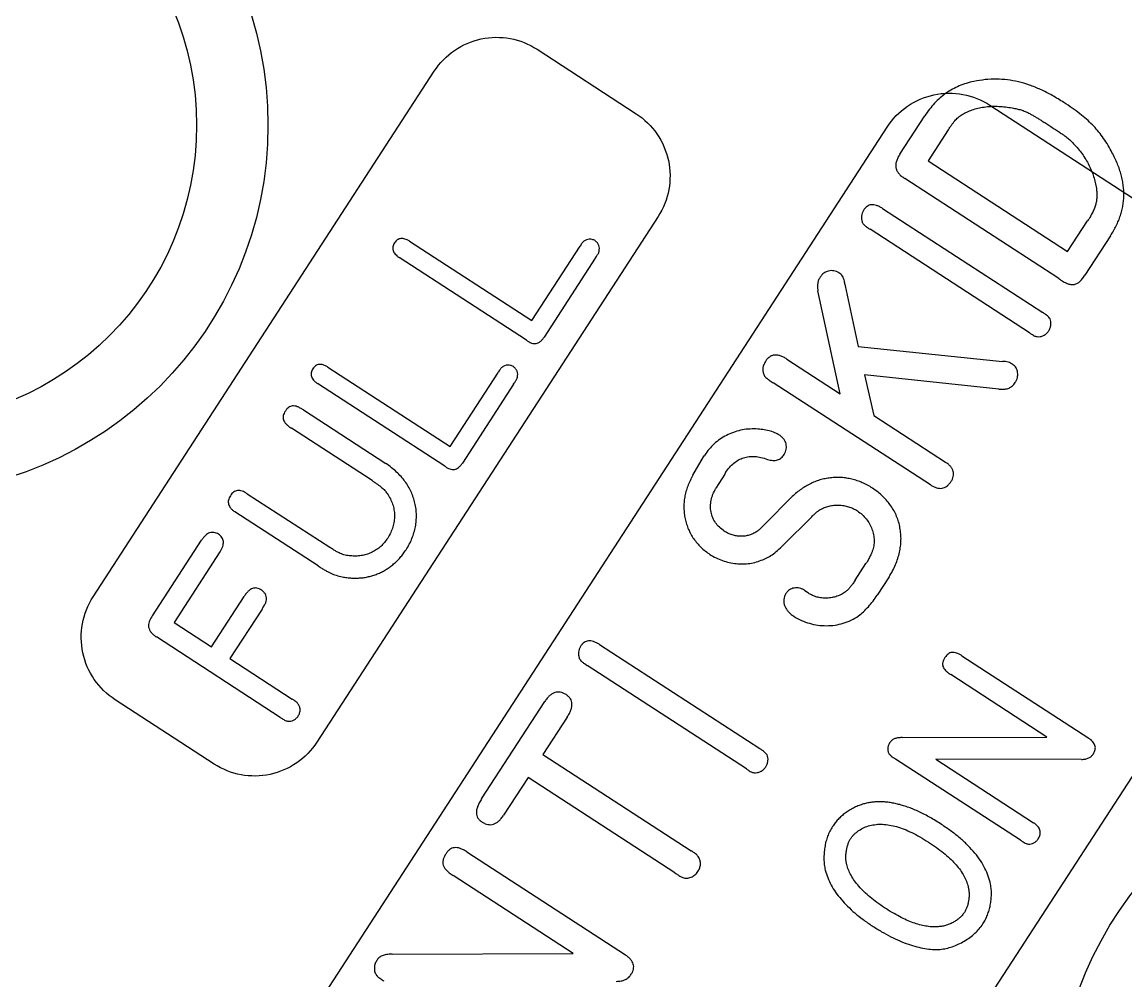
# Model space of a CAD drawing. Header units: millimetres. Extents: x -219 to 14, y 168 to 388.
# Drawn here: x -105.52 to -81.94, y 279.26 to 299.73 of the extents above; entities that cross this region are included whole.
import ezdxf

# ---------------------------------------------------------------- set-up
doc = ezdxf.new("R2010")
doc.units = ezdxf.units.MM
doc.layers.get('0').update_dxf_attribs({"linetype": 'CONTINUOUS'})

msp = doc.modelspace()

# ---------------------------------------------------------------- linework, layer by layer
for p, q in [((-86.771, 296.915), (-86.241, 297.73)), ((-85.741, 297.431), (-86.171, 296.768)), ((-86.171, 296.768), (-83.19, 294.832)), ((-83.378, 294.259), (-86.669, 296.395)), ((-87.146, 295.756), (-83.723, 293.534)), ((-83.19, 294.832), (-82.763, 295.489)), ((-84.005, 293.1), (-87.41, 295.309)), ((-97.245, 295.054), (-94.637, 293.361)), ((-82.274, 295.172), (-82.82, 294.331)), ((-94.637, 293.361), (-93.605, 294.95)), ((-94.749, 292.941), (-97.47, 294.706)), ((-93.279, 294.692), (-94.374, 293.006)), ((-87.95, 294.138), (-87.942, 294.099)), ((-87.942, 294.099), (-87.662, 292.809)), ((-88.046, 291.798), (-88.526, 293.995)), ((-87.662, 292.809), (-84.579, 292.49)), ((-89.185, 292.538), (-88.046, 291.798)), ((-98.99, 292.366), (-96.382, 290.672)), ((-96.382, 290.672), (-95.35, 292.262)), ((-84.657, 291.898), (-87.526, 292.205)), ((-87.526, 292.205), (-87.333, 291.335)), ((-96.495, 290.252), (-99.216, 292.018)), ((-95.025, 292.003), (-96.119, 290.318)), ((-86.121, 289.853), (-89.479, 292.032)), ((-99.515, 291.454), (-97.751, 290.307)), ((-87.333, 291.335), (-85.798, 290.338)), ((-98.049, 289.945), (-99.77, 291.062)), ((-91.196, 290.059), (-90.966, 290.454)), ((-90.966, 290.454), (-90.943, 290.489)), ((-90.515, 290.085), (-90.702, 289.783)), ((-90.495, 290.115), (-90.515, 290.085)), ((-100.713, 289.662), (-98.953, 288.52)), ((-89.645, 289.026), (-89.095, 289.583)), ((-99.198, 288.122), (-100.977, 289.276)), ((-88.686, 289.144), (-89.238, 288.592)), ((-102.738, 287.059), (-101.689, 288.675)), ((-101.298, 288.421), (-102.275, 286.917)), ((-87.73, 287.816), (-87.499, 288.171)), ((-87.004, 287.887), (-87.255, 287.5)), ((-101.476, 286.398), (-100.78, 287.469)), ((-88.808, 287.602), (-88.76, 287.57)), ((-100.398, 287.201), (-101.085, 286.144)), ((-102.275, 286.917), (-101.476, 286.398)), ((-100.009, 284.89), (-102.654, 286.607)), ((-93.191, 286.446), (-89.768, 284.223)), ((-101.085, 286.144), (-99.754, 285.28)), ((-85.449, 286.205), (-82.739, 284.444)), ((-90.05, 283.789), (-93.455, 285.999)), ((-83.631, 284.468), (-85.685, 285.801)), ((-95.708, 283.152), (-94.358, 285.228)), ((-93.881, 284.894), (-94.399, 284.097)), ((-86.726, 284.458), (-83.631, 284.468)), ((-94.399, 284.097), (-91.229, 282.039)), ((-84.2, 282.269), (-86.867, 283.999)), ((-82.897, 283.992), (-86.003, 283.996)), ((-86.003, 283.996), (-83.916, 282.641)), ((-94.716, 283.608), (-95.238, 282.803)), ((-91.577, 281.57), (-94.716, 283.608)), ((-88.215, 282.557), (-88.215, 282.557)), ((-87.824, 282.303), (-87.824, 282.303)), ((-96.023, 282.019), (-92.636, 279.818)), ((-93.751, 279.848), (-96.319, 281.515)), ((-97.62, 279.836), (-93.751, 279.848))]:
    msp.add_line(p, q)
for points in [[(-94.522, 299.152), (-92.406, 297.778, -0.414214), (-91.939, 295.582), (-99.226, 284.36, -0.414214), (-101.422, 283.893), (-103.537, 285.267, -0.414214), (-104.004, 287.463), (-96.718, 298.685, -0.414214)], [(-80.085, 293.941), (-80.384, 286.238, -0.135064), (-80.639, 285.435), (-85.297, 278.263, -0.177972), (-86.173, 277.606), (-94.602, 275.087, -0.220022), (-95.921, 275.277), (-98.493, 276.947, -0.414214), (-98.96, 279.143), (-87.046, 297.492, -0.414214), (-84.85, 297.959), (-80.807, 295.334, -0.26436)]]:
    msp.add_lwpolyline(points, format="xyb", close=True)
for centre, radius in [((-108.145, 297.531), 7.874), ((-108.145, 297.531), 6.35), ((-75.551, 276.367), 7.874)]:
    msp.add_circle(centre, radius)
for points, knots in [([(-83.271, 298.016), (-83.354, 298.068), (-83.514, 298.169), (-83.761, 298.293), (-84.001, 298.392), (-84.239, 298.461), (-84.475, 298.504), (-84.713, 298.518), (-84.953, 298.51), (-85.112, 298.481), (-85.192, 298.467)], [0, 0, 0, 0, 0.144254, 0.280125, 0.407421, 0.528418, 0.6454, 0.762054, 0.879969, 1, 1, 1, 1]), ([(-85.192, 298.467), (-85.247, 298.454), (-85.354, 298.43), (-85.508, 298.372), (-85.653, 298.302), (-85.79, 298.217), (-85.916, 298.116), (-86.035, 298.002), (-86.145, 297.873), (-86.208, 297.778), (-86.241, 297.73)], [0, 0, 0, 0, 0.127204, 0.250621, 0.372465, 0.493612, 0.615913, 0.73974, 0.867629, 1, 1, 1, 1]), ([(-85.417, 297.772), (-85.383, 297.791), (-85.313, 297.83), (-85.197, 297.871), (-85.072, 297.904), (-84.939, 297.926), (-84.8, 297.937), (-84.659, 297.936), (-84.516, 297.925), (-84.421, 297.909), (-84.373, 297.901)], [0, 0, 0, 0, 0.108815, 0.223046, 0.34223, 0.469524, 0.599834, 0.731986, 0.864687, 1, 1, 1, 1]), ([(-84.373, 297.901), (-84.341, 297.895), (-84.277, 297.883), (-84.184, 297.859), (-84.1, 297.828), (-84.032, 297.799), (-83.977, 297.769), (-83.929, 297.741), (-83.872, 297.708), (-83.808, 297.669), (-83.736, 297.623), (-83.656, 297.572), (-83.568, 297.515), (-83.507, 297.475), (-83.475, 297.453)], [0, 0, 0, 0, 0.099127, 0.19298, 0.281431, 0.365528, 0.411289, 0.466072, 0.530971, 0.604942, 0.689021, 0.783229, 0.886548, 1, 1, 1, 1]), ([(-82.259, 296.983), (-82.288, 297.036), (-82.345, 297.14), (-82.444, 297.283), (-82.548, 297.418), (-82.662, 297.543), (-82.789, 297.662), (-82.933, 297.781), (-83.094, 297.9), (-83.21, 297.977), (-83.271, 298.016)], [0, 0, 0, 0, 0.122914, 0.242317, 0.358055, 0.47114, 0.588028, 0.715081, 0.852054, 1, 1, 1, 1]), ([(-85.741, 297.431), (-85.726, 297.453), (-85.699, 297.494), (-85.658, 297.552), (-85.62, 297.601), (-85.573, 297.658), (-85.508, 297.718), (-85.448, 297.754), (-85.417, 297.772)], [0, 0, 0, 0, 0.165199, 0.311957, 0.443921, 0.559187, 0.775164, 1, 1, 1, 1]), ([(-83.475, 297.453), (-83.444, 297.434), (-83.389, 297.397), (-83.313, 297.349), (-83.253, 297.308), (-83.194, 297.265), (-83.13, 297.21), (-83.085, 297.161), (-83.061, 297.135)], [0, 0, 0, 0, 0.207549, 0.379853, 0.516969, 0.618955, 0.796735, 1, 1, 1, 1]), ([(-83.061, 297.135), (-83.029, 297.1), (-82.965, 297.031), (-82.879, 296.919), (-82.802, 296.803), (-82.735, 296.683), (-82.677, 296.56), (-82.633, 296.435), (-82.597, 296.31), (-82.583, 296.224), (-82.576, 296.182)], [0, 0, 0, 0, 0.131075, 0.26014, 0.387905, 0.515103, 0.639871, 0.761925, 0.881719, 1, 1, 1, 1]), ([(-86.771, 296.915), (-86.787, 296.888), (-86.818, 296.839), (-86.849, 296.763), (-86.864, 296.69), (-86.86, 296.621), (-86.838, 296.556), (-86.797, 296.496), (-86.741, 296.441), (-86.694, 296.411), (-86.669, 296.395)], [0, 0, 0, 0, 0.151334, 0.282226, 0.399665, 0.509459, 0.617605, 0.730437, 0.856419, 1, 1, 1, 1]), ([(-82.274, 295.172), (-82.252, 295.207), (-82.208, 295.276), (-82.15, 295.384), (-82.102, 295.492), (-82.062, 295.601), (-82.03, 295.71), (-82.007, 295.82), (-81.994, 295.931), (-81.987, 296.042), (-81.991, 296.155), (-82.003, 296.269), (-82.024, 296.384), (-82.054, 296.501), (-82.091, 296.62), (-82.139, 296.74), (-82.194, 296.862), (-82.237, 296.942), (-82.259, 296.983)], [0, 0, 0, 0, 0.0650469, 0.1283996, 0.1901417, 0.2504891, 0.3097236, 0.3683364, 0.4259991, 0.4839934, 0.5424595, 0.6017809, 0.6627135, 0.7255491, 0.790554, 0.857656, 0.9274075, 1, 1, 1, 1]), ([(-82.576, 296.182), (-82.572, 296.153), (-82.564, 296.095), (-82.564, 296.009), (-82.571, 295.926), (-82.588, 295.843), (-82.617, 295.76), (-82.655, 295.673), (-82.704, 295.581), (-82.743, 295.52), (-82.763, 295.489)], [0, 0, 0, 0, 0.1206013, 0.2359775, 0.3492456, 0.461121, 0.577541, 0.7058565, 0.8469332, 1, 1, 1, 1]), ([(-87.55, 295.714), (-87.561, 295.694), (-87.582, 295.655), (-87.596, 295.59), (-87.595, 295.524), (-87.583, 295.48), (-87.576, 295.458)], [0, 0, 0, 0, 0.252822, 0.495908, 0.737887, 1, 1, 1, 1]), ([(-87.146, 295.756), (-87.167, 295.769), (-87.208, 295.794), (-87.27, 295.82), (-87.328, 295.833), (-87.382, 295.834), (-87.432, 295.824), (-87.477, 295.798), (-87.518, 295.762), (-87.539, 295.73), (-87.55, 295.714)], [0, 0, 0, 0, 0.162439, 0.303775, 0.43068, 0.542576, 0.650112, 0.75758, 0.872008, 1, 1, 1, 1]), ([(-87.576, 295.458), (-87.57, 295.447), (-87.557, 295.424), (-87.525, 295.39), (-87.475, 295.353), (-87.434, 295.326), (-87.41, 295.309)], [0, 0, 0, 0, 0.1707373, 0.3536747, 0.6091349, 1, 1, 1, 1]), ([(-97.569, 295.018), (-97.577, 295.005), (-97.593, 294.979), (-97.605, 294.937), (-97.606, 294.896), (-97.6, 294.855), (-97.581, 294.815), (-97.553, 294.778), (-97.517, 294.74), (-97.486, 294.718), (-97.47, 294.706)], [0, 0, 0, 0, 0.126924, 0.2427185, 0.3511393, 0.4594693, 0.5751575, 0.6987424, 0.8397346, 1, 1, 1, 1]), ([(-97.245, 295.054), (-97.262, 295.064), (-97.294, 295.083), (-97.343, 295.103), (-97.39, 295.113), (-97.433, 295.115), (-97.473, 295.104), (-97.51, 295.085), (-97.542, 295.056), (-97.56, 295.031), (-97.569, 295.018)], [0, 0, 0, 0, 0.159106, 0.301148, 0.426235, 0.540226, 0.648063, 0.756801, 0.871454, 1, 1, 1, 1]), ([(-93.524, 295.053), (-93.53, 295.048), (-93.543, 295.038), (-93.561, 295.016), (-93.581, 294.987), (-93.596, 294.964), (-93.605, 294.95)], [0, 0, 0, 0, 0.187553, 0.376242, 0.625932, 1, 1, 1, 1]), ([(-93.285, 295.067), (-93.304, 295.077), (-93.343, 295.097), (-93.408, 295.101), (-93.472, 295.09), (-93.507, 295.065), (-93.524, 295.053)], [0, 0, 0, 0, 0.251389, 0.506278, 0.756676, 1, 1, 1, 1]), ([(-93.199, 294.835), (-93.195, 294.858), (-93.188, 294.902), (-93.201, 294.966), (-93.233, 295.024), (-93.267, 295.052), (-93.285, 295.067)], [0, 0, 0, 0, 0.259647, 0.500227, 0.736166, 1, 1, 1, 1]), ([(-93.279, 294.692), (-93.271, 294.704), (-93.257, 294.726), (-93.238, 294.756), (-93.223, 294.777), (-93.212, 294.797), (-93.202, 294.815), (-93.2, 294.829), (-93.199, 294.835)], [0, 0, 0, 0, 0.26677, 0.47526, 0.63411, 0.738474, 0.883794, 1, 1, 1, 1]), ([(-88.474, 294.291), (-88.487, 294.269), (-88.512, 294.23), (-88.532, 294.16), (-88.535, 294.082), (-88.529, 294.027), (-88.526, 293.995)], [0, 0, 0, 0, 0.243925, 0.455944, 0.693288, 1, 1, 1, 1]), ([(-88.074, 294.379), (-88.092, 294.389), (-88.127, 294.408), (-88.184, 294.424), (-88.241, 294.429), (-88.297, 294.421), (-88.349, 294.402), (-88.397, 294.375), (-88.44, 294.338), (-88.462, 294.307), (-88.474, 294.291)], [0, 0, 0, 0, 0.135992, 0.262785, 0.38568, 0.508513, 0.63054, 0.749346, 0.871185, 1, 1, 1, 1]), ([(-87.959, 294.202), (-87.964, 294.222), (-87.974, 294.259), (-87.999, 294.309), (-88.032, 294.351), (-88.06, 294.369), (-88.074, 294.379)], [0, 0, 0, 0, 0.2784406, 0.534686, 0.7679194, 1, 1, 1, 1]), ([(-83.378, 294.259), (-83.347, 294.237), (-83.291, 294.196), (-83.205, 294.154), (-83.129, 294.13), (-83.058, 294.126), (-82.993, 294.147), (-82.932, 294.189), (-82.872, 294.251), (-82.838, 294.303), (-82.82, 294.331)], [0, 0, 0, 0, 0.167025, 0.308373, 0.424684, 0.522532, 0.61785, 0.724419, 0.850374, 1, 1, 1, 1]), ([(-87.95, 294.138), (-87.951, 294.152), (-87.953, 294.174), (-87.957, 294.195), (-87.959, 294.202)], [0, 0, 0, 0, 0.652744, 1, 1, 1, 1]), ([(-83.565, 293.398), (-83.573, 293.409), (-83.589, 293.431), (-83.621, 293.462), (-83.666, 293.497), (-83.702, 293.52), (-83.723, 293.534)], [0, 0, 0, 0, 0.196636, 0.386764, 0.637659, 1, 1, 1, 1]), ([(-83.591, 293.143), (-83.58, 293.163), (-83.558, 293.203), (-83.546, 293.27), (-83.543, 293.338), (-83.558, 293.378), (-83.565, 293.398)], [0, 0, 0, 0, 0.252909, 0.513256, 0.767106, 1, 1, 1, 1]), ([(-84.005, 293.1), (-83.985, 293.087), (-83.951, 293.065), (-83.909, 293.038), (-83.875, 293.024), (-83.854, 293.02), (-83.843, 293.018)], [0, 0, 0, 0, 0.400719, 0.653819, 0.825724, 1, 1, 1, 1]), ([(-83.843, 293.018), (-83.821, 293.017), (-83.773, 293.015), (-83.703, 293.04), (-83.639, 293.083), (-83.607, 293.123), (-83.591, 293.143)], [0, 0, 0, 0, 0.230334, 0.479964, 0.74004, 1, 1, 1, 1]), ([(-94.749, 292.941), (-94.732, 292.928), (-94.698, 292.903), (-94.644, 292.88), (-94.592, 292.869), (-94.542, 292.871), (-94.495, 292.886), (-94.451, 292.914), (-94.409, 292.954), (-94.386, 292.988), (-94.374, 293.006)], [0, 0, 0, 0, 0.148439, 0.277754, 0.394678, 0.503287, 0.610856, 0.724856, 0.853841, 1, 1, 1, 1]), ([(-89.185, 292.538), (-89.209, 292.553), (-89.255, 292.581), (-89.325, 292.609), (-89.391, 292.626), (-89.452, 292.626), (-89.51, 292.613), (-89.562, 292.584), (-89.609, 292.541), (-89.633, 292.504), (-89.646, 292.485)], [0, 0, 0, 0, 0.159605, 0.300745, 0.425525, 0.538138, 0.644303, 0.753647, 0.868925, 1, 1, 1, 1]), ([(-98.99, 292.366), (-99.007, 292.376), (-99.04, 292.395), (-99.089, 292.414), (-99.135, 292.425), (-99.179, 292.427), (-99.219, 292.416), (-99.255, 292.397), (-99.288, 292.367), (-99.306, 292.343), (-99.315, 292.33)], [0, 0, 0, 0, 0.159106, 0.301148, 0.426235, 0.540226, 0.648063, 0.756801, 0.871454, 1, 1, 1, 1]), ([(-95.03, 292.379), (-95.05, 292.389), (-95.088, 292.409), (-95.154, 292.413), (-95.218, 292.401), (-95.253, 292.377), (-95.27, 292.365)], [0, 0, 0, 0, 0.251389, 0.506278, 0.756676, 1, 1, 1, 1]), ([(-89.646, 292.485), (-89.66, 292.46), (-89.686, 292.414), (-89.705, 292.338), (-89.7, 292.262), (-89.682, 292.216), (-89.673, 292.193)], [0, 0, 0, 0, 0.272628, 0.518129, 0.754978, 1, 1, 1, 1]), ([(-84.365, 292.427), (-84.379, 292.436), (-84.407, 292.454), (-84.459, 292.472), (-84.516, 292.486), (-84.558, 292.489), (-84.579, 292.49)], [0, 0, 0, 0, 0.217518, 0.453741, 0.714467, 1, 1, 1, 1]), ([(-84.31, 292.036), (-84.3, 292.054), (-84.28, 292.087), (-84.262, 292.143), (-84.253, 292.198), (-84.256, 292.252), (-84.267, 292.305), (-84.29, 292.352), (-84.321, 292.395), (-84.35, 292.416), (-84.365, 292.427)], [0, 0, 0, 0, 0.138748, 0.2672, 0.393061, 0.519184, 0.640151, 0.757898, 0.875014, 1, 1, 1, 1]), ([(-99.315, 292.33), (-99.323, 292.316), (-99.338, 292.29), (-99.351, 292.248), (-99.352, 292.207), (-99.346, 292.166), (-99.327, 292.127), (-99.299, 292.089), (-99.262, 292.051), (-99.232, 292.03), (-99.216, 292.018)], [0, 0, 0, 0, 0.126924, 0.2427185, 0.3511393, 0.4594693, 0.5751575, 0.6987424, 0.8397346, 1, 1, 1, 1]), ([(-95.27, 292.365), (-95.276, 292.36), (-95.289, 292.349), (-95.306, 292.328), (-95.327, 292.299), (-95.342, 292.276), (-95.35, 292.262)], [0, 0, 0, 0, 0.187553, 0.376242, 0.625932, 1, 1, 1, 1]), ([(-94.944, 292.147), (-94.941, 292.169), (-94.933, 292.213), (-94.947, 292.278), (-94.979, 292.335), (-95.013, 292.364), (-95.03, 292.379)], [0, 0, 0, 0, 0.259647, 0.500227, 0.736166, 1, 1, 1, 1]), ([(-89.673, 292.193), (-89.666, 292.182), (-89.65, 292.159), (-89.623, 292.133), (-89.594, 292.11), (-89.562, 292.089), (-89.524, 292.061), (-89.495, 292.042), (-89.479, 292.032)], [0, 0, 0, 0, 0.150863, 0.328376, 0.442162, 0.587682, 0.777764, 1, 1, 1, 1]), ([(-95.025, 292.003), (-95.017, 292.016), (-95.002, 292.038), (-94.983, 292.067), (-94.969, 292.089), (-94.958, 292.108), (-94.948, 292.126), (-94.945, 292.141), (-94.944, 292.147)], [0, 0, 0, 0, 0.26677, 0.47526, 0.63411, 0.738474, 0.883794, 1, 1, 1, 1]), ([(-84.657, 291.898), (-84.635, 291.897), (-84.594, 291.895), (-84.537, 291.899), (-84.486, 291.905), (-84.442, 291.919), (-84.402, 291.938), (-84.369, 291.965), (-84.336, 291.997), (-84.319, 292.023), (-84.31, 292.036)], [0, 0, 0, 0, 0.164891, 0.309339, 0.437674, 0.551687, 0.657342, 0.767042, 0.878229, 1, 1, 1, 1]), ([(-99.515, 291.454), (-99.538, 291.467), (-99.579, 291.493), (-99.64, 291.522), (-99.696, 291.538), (-99.746, 291.542), (-99.791, 291.53), (-99.833, 291.509), (-99.87, 291.474), (-99.89, 291.444), (-99.9, 291.428)], [0, 0, 0, 0, 0.175634, 0.3279, 0.453405, 0.561199, 0.659972, 0.761159, 0.873011, 1, 1, 1, 1]), ([(-99.9, 291.428), (-99.911, 291.412), (-99.93, 291.382), (-99.945, 291.333), (-99.95, 291.285), (-99.941, 291.238), (-99.919, 291.193), (-99.88, 291.149), (-99.832, 291.103), (-99.791, 291.076), (-99.77, 291.062)], [0, 0, 0, 0, 0.126242, 0.2379, 0.341691, 0.442465, 0.551477, 0.677983, 0.826326, 1, 1, 1, 1]), ([(-89.847, 291.046), (-89.904, 291.047), (-90.014, 291.048), (-90.177, 291.023), (-90.332, 290.978), (-90.479, 290.913), (-90.616, 290.831), (-90.74, 290.733), (-90.851, 290.619), (-90.912, 290.532), (-90.943, 290.489)], [0, 0, 0, 0, 0.131003, 0.257622, 0.382066, 0.507094, 0.631272, 0.753387, 0.87528, 1, 1, 1, 1]), ([(-89.345, 290.915), (-89.378, 290.933), (-89.448, 290.973), (-89.57, 291.009), (-89.705, 291.038), (-89.799, 291.043), (-89.847, 291.046)], [0, 0, 0, 0, 0.214499, 0.459554, 0.724968, 1, 1, 1, 1]), ([(-89.246, 290.504), (-89.236, 290.522), (-89.216, 290.557), (-89.2, 290.614), (-89.195, 290.671), (-89.203, 290.727), (-89.221, 290.782), (-89.253, 290.832), (-89.294, 290.877), (-89.328, 290.902), (-89.345, 290.915)], [0, 0, 0, 0, 0.1308797, 0.2531235, 0.3716099, 0.4916762, 0.6123686, 0.7347088, 0.8626396, 1, 1, 1, 1]), ([(-89.604, 290.398), (-89.584, 290.392), (-89.545, 290.382), (-89.489, 290.374), (-89.436, 290.375), (-89.389, 290.384), (-89.345, 290.402), (-89.306, 290.427), (-89.273, 290.462), (-89.255, 290.49), (-89.246, 290.504)], [0, 0, 0, 0, 0.154021, 0.293256, 0.417897, 0.536847, 0.646879, 0.75929, 0.876961, 1, 1, 1, 1]), ([(-97.323, 288.464), (-97.299, 288.504), (-97.251, 288.584), (-97.194, 288.709), (-97.151, 288.834), (-97.119, 288.959), (-97.103, 289.085), (-97.098, 289.211), (-97.107, 289.337), (-97.13, 289.463), (-97.165, 289.586), (-97.212, 289.706), (-97.273, 289.82), (-97.343, 289.929), (-97.429, 290.032), (-97.524, 290.13), (-97.632, 290.223), (-97.711, 290.279), (-97.751, 290.307)], [0, 0, 0, 0, 0.067184, 0.131443, 0.193692, 0.254383, 0.314039, 0.373348, 0.432588, 0.493204, 0.553929, 0.614277, 0.674678, 0.736126, 0.798412, 0.863214, 0.930107, 1, 1, 1, 1]), ([(-96.495, 290.252), (-96.477, 290.239), (-96.444, 290.215), (-96.39, 290.192), (-96.338, 290.18), (-96.288, 290.182), (-96.241, 290.197), (-96.197, 290.226), (-96.155, 290.266), (-96.132, 290.3), (-96.119, 290.318)], [0, 0, 0, 0, 0.148439, 0.277754, 0.394678, 0.503287, 0.610856, 0.724856, 0.853841, 1, 1, 1, 1]), ([(-90.495, 290.115), (-90.469, 290.153), (-90.417, 290.227), (-90.323, 290.318), (-90.222, 290.389), (-90.112, 290.437), (-89.994, 290.46), (-89.869, 290.463), (-89.737, 290.442), (-89.65, 290.413), (-89.604, 290.398)], [0, 0, 0, 0, 0.136644, 0.262932, 0.380987, 0.495106, 0.610496, 0.730734, 0.859322, 1, 1, 1, 1]), ([(-85.684, 289.92), (-85.672, 289.939), (-85.65, 289.975), (-85.632, 290.032), (-85.624, 290.088), (-85.632, 290.143), (-85.655, 290.195), (-85.689, 290.247), (-85.738, 290.295), (-85.777, 290.323), (-85.798, 290.338)], [0, 0, 0, 0, 0.133156, 0.25354, 0.364978, 0.472416, 0.585886, 0.707765, 0.845834, 1, 1, 1, 1]), ([(-91.196, 290.059), (-91.217, 290.02), (-91.257, 289.944), (-91.306, 289.827), (-91.344, 289.71), (-91.371, 289.593), (-91.386, 289.476), (-91.388, 289.359), (-91.381, 289.241), (-91.361, 289.125), (-91.331, 289.011), (-91.29, 288.903), (-91.239, 288.799), (-91.178, 288.7), (-91.105, 288.609), (-91.025, 288.521), (-90.932, 288.441), (-90.865, 288.392), (-90.831, 288.367)], [0, 0, 0, 0, 0.068381, 0.134233, 0.198524, 0.260693, 0.321999, 0.383071, 0.443897, 0.505669, 0.56708, 0.627587, 0.687368, 0.747729, 0.80835, 0.870166, 0.934001, 1, 1, 1, 1]), ([(-98.049, 289.945), (-98.027, 289.931), (-97.988, 289.905), (-97.933, 289.866), (-97.885, 289.832), (-97.832, 289.79), (-97.776, 289.738), (-97.742, 289.69), (-97.725, 289.666)], [0, 0, 0, 0, 0.1765714, 0.3312615, 0.4688815, 0.5877579, 0.7996041, 1, 1, 1, 1]), ([(-87.357, 289.783), (-87.393, 289.805), (-87.464, 289.848), (-87.574, 289.9), (-87.685, 289.943), (-87.797, 289.977), (-87.91, 289.998), (-88.024, 290.012), (-88.14, 290.012), (-88.255, 290.005), (-88.37, 289.986), (-88.483, 289.959), (-88.592, 289.92), (-88.699, 289.872), (-88.803, 289.814), (-88.904, 289.747), (-89.002, 289.67), (-89.064, 289.612), (-89.095, 289.583)], [0, 0, 0, 0, 0.065995, 0.130262, 0.192676, 0.254053, 0.314151, 0.374557, 0.435265, 0.49621, 0.557413, 0.618187, 0.679031, 0.740776, 0.803132, 0.866769, 0.932378, 1, 1, 1, 1]), ([(-86.121, 289.853), (-86.099, 289.84), (-86.057, 289.815), (-85.992, 289.79), (-85.93, 289.777), (-85.872, 289.779), (-85.818, 289.795), (-85.768, 289.824), (-85.722, 289.866), (-85.697, 289.902), (-85.684, 289.92)], [0, 0, 0, 0, 0.154562, 0.289527, 0.412412, 0.524495, 0.632383, 0.744042, 0.865647, 1, 1, 1, 1]), ([(-101.074, 289.621), (-101.083, 289.606), (-101.101, 289.576), (-101.117, 289.529), (-101.122, 289.482), (-101.115, 289.437), (-101.097, 289.394), (-101.067, 289.352), (-101.026, 289.312), (-100.994, 289.289), (-100.977, 289.276)], [0, 0, 0, 0, 0.132883, 0.253155, 0.363593, 0.471632, 0.58413, 0.707529, 0.844945, 1, 1, 1, 1]), ([(-100.713, 289.662), (-100.732, 289.674), (-100.768, 289.696), (-100.822, 289.72), (-100.874, 289.733), (-100.923, 289.734), (-100.968, 289.723), (-101.008, 289.699), (-101.045, 289.666), (-101.064, 289.637), (-101.074, 289.621)], [0, 0, 0, 0, 0.160246, 0.301305, 0.426495, 0.540082, 0.645393, 0.753155, 0.868618, 1, 1, 1, 1]), ([(-97.725, 289.666), (-97.701, 289.63), (-97.655, 289.559), (-97.606, 289.443), (-97.576, 289.322), (-97.566, 289.199), (-97.574, 289.074), (-97.602, 288.952), (-97.647, 288.831), (-97.691, 288.756), (-97.714, 288.718)], [0, 0, 0, 0, 0.128008, 0.251583, 0.372956, 0.495252, 0.618288, 0.741521, 0.867983, 1, 1, 1, 1]), ([(-90.524, 288.864), (-90.56, 288.891), (-90.631, 288.943), (-90.714, 289.042), (-90.776, 289.151), (-90.81, 289.272), (-90.823, 289.398), (-90.807, 289.527), (-90.769, 289.658), (-90.725, 289.74), (-90.702, 289.783)], [0, 0, 0, 0, 0.129699, 0.250963, 0.369076, 0.488549, 0.609183, 0.731673, 0.861054, 1, 1, 1, 1]), ([(-87.004, 287.887), (-86.979, 287.93), (-86.928, 288.016), (-86.866, 288.148), (-86.816, 288.28), (-86.78, 288.411), (-86.758, 288.543), (-86.747, 288.674), (-86.751, 288.805), (-86.769, 288.934), (-86.798, 289.061), (-86.841, 289.182), (-86.896, 289.298), (-86.964, 289.407), (-87.044, 289.511), (-87.136, 289.608), (-87.24, 289.701), (-87.318, 289.755), (-87.357, 289.783)], [0, 0, 0, 0, 0.070174, 0.1378, 0.202503, 0.265936, 0.327039, 0.387659, 0.447782, 0.508464, 0.568977, 0.627924, 0.687027, 0.746353, 0.806335, 0.868473, 0.932872, 1, 1, 1, 1]), ([(-88.686, 289.144), (-88.666, 289.164), (-88.629, 289.201), (-88.574, 289.252), (-88.524, 289.293), (-88.49, 289.315), (-88.475, 289.325)], [0, 0, 0, 0, 0.302411, 0.568123, 0.800631, 1, 1, 1, 1]), ([(-88.475, 289.325), (-88.444, 289.341), (-88.384, 289.372), (-88.286, 289.404), (-88.184, 289.419), (-88.079, 289.424), (-87.974, 289.412), (-87.871, 289.389), (-87.772, 289.351), (-87.711, 289.316), (-87.68, 289.298)], [0, 0, 0, 0, 0.12257, 0.244174, 0.366966, 0.493233, 0.620313, 0.746003, 0.871694, 1, 1, 1, 1]), ([(-87.68, 289.298), (-87.645, 289.272), (-87.576, 289.222), (-87.49, 289.128), (-87.419, 289.024), (-87.367, 288.91), (-87.333, 288.791), (-87.321, 288.67), (-87.328, 288.55), (-87.35, 288.474), (-87.362, 288.435)], [0, 0, 0, 0, 0.131369, 0.258837, 0.384038, 0.511975, 0.637825, 0.758189, 0.87814, 1, 1, 1, 1]), ([(-89.834, 288.852), (-89.86, 288.837), (-89.911, 288.808), (-89.994, 288.777), (-90.081, 288.759), (-90.172, 288.754), (-90.264, 288.762), (-90.353, 288.783), (-90.442, 288.816), (-90.496, 288.848), (-90.524, 288.864)], [0, 0, 0, 0, 0.121612, 0.242447, 0.362945, 0.488851, 0.614853, 0.740468, 0.867254, 1, 1, 1, 1]), ([(-89.645, 289.026), (-89.663, 289.007), (-89.697, 288.973), (-89.746, 288.925), (-89.791, 288.885), (-89.821, 288.863), (-89.834, 288.852)], [0, 0, 0, 0, 0.302919, 0.569251, 0.801778, 1, 1, 1, 1]), ([(-101.329, 288.8), (-101.345, 288.808), (-101.375, 288.825), (-101.424, 288.839), (-101.472, 288.84), (-101.519, 288.83), (-101.564, 288.808), (-101.607, 288.774), (-101.65, 288.729), (-101.675, 288.693), (-101.689, 288.675)], [0, 0, 0, 0, 0.1247226, 0.2387592, 0.3483693, 0.4562895, 0.5701505, 0.6956585, 0.8393384, 1, 1, 1, 1]), ([(-101.298, 288.421), (-101.285, 288.441), (-101.261, 288.478), (-101.238, 288.535), (-101.224, 288.589), (-101.222, 288.64), (-101.231, 288.687), (-101.254, 288.729), (-101.286, 288.769), (-101.314, 288.789), (-101.329, 288.8)], [0, 0, 0, 0, 0.160822, 0.303607, 0.430121, 0.544897, 0.652145, 0.759141, 0.872467, 1, 1, 1, 1]), ([(-97.714, 288.718), (-97.737, 288.685), (-97.781, 288.622), (-97.861, 288.539), (-97.949, 288.47), (-98.045, 288.414), (-98.147, 288.371), (-98.254, 288.344), (-98.366, 288.33), (-98.442, 288.334), (-98.481, 288.335)], [0, 0, 0, 0, 0.131544, 0.256888, 0.381153, 0.503473, 0.626123, 0.747433, 0.871755, 1, 1, 1, 1]), ([(-98.481, 288.335), (-98.519, 288.338), (-98.594, 288.344), (-98.685, 288.37), (-98.756, 288.402), (-98.815, 288.434), (-98.882, 288.474), (-98.928, 288.504), (-98.953, 288.52)], [0, 0, 0, 0, 0.226132, 0.43652, 0.547971, 0.679244, 0.829318, 1, 1, 1, 1]), ([(-98.687, 287.891), (-98.653, 287.884), (-98.586, 287.872), (-98.485, 287.863), (-98.386, 287.86), (-98.289, 287.866), (-98.192, 287.877), (-98.098, 287.898), (-98.005, 287.925), (-97.914, 287.96), (-97.826, 288.001), (-97.742, 288.049), (-97.662, 288.103), (-97.586, 288.163), (-97.513, 288.229), (-97.445, 288.301), (-97.381, 288.379), (-97.343, 288.435), (-97.323, 288.464)], [0, 0, 0, 0, 0.065838, 0.12995, 0.192437, 0.254363, 0.31576, 0.376941, 0.437941, 0.499867, 0.561911, 0.622989, 0.684173, 0.745818, 0.807764, 0.870327, 0.934275, 1, 1, 1, 1]), ([(-89.702, 288.255), (-89.664, 288.272), (-89.585, 288.308), (-89.469, 288.383), (-89.352, 288.48), (-89.277, 288.554), (-89.238, 288.592)], [0, 0, 0, 0, 0.216027, 0.452166, 0.713427, 1, 1, 1, 1]), ([(-87.362, 288.435), (-87.37, 288.416), (-87.389, 288.37), (-87.425, 288.302), (-87.46, 288.232), (-87.487, 288.189), (-87.499, 288.171)], [0, 0, 0, 0, 0.212682, 0.493091, 0.776251, 1, 1, 1, 1]), ([(-90.831, 288.367), (-90.787, 288.342), (-90.701, 288.292), (-90.563, 288.234), (-90.419, 288.194), (-90.271, 288.17), (-90.123, 288.163), (-89.977, 288.175), (-89.836, 288.203), (-89.747, 288.238), (-89.702, 288.255)], [0, 0, 0, 0, 0.127451, 0.254033, 0.379918, 0.507431, 0.633941, 0.756921, 0.878241, 1, 1, 1, 1]), ([(-99.198, 288.122), (-99.172, 288.106), (-99.124, 288.073), (-99.053, 288.032), (-98.989, 287.995), (-98.91, 287.957), (-98.811, 287.919), (-98.729, 287.9), (-98.687, 287.891)], [0, 0, 0, 0, 0.162315, 0.307729, 0.438789, 0.553049, 0.771641, 1, 1, 1, 1]), ([(-87.73, 287.816), (-87.746, 287.791), (-87.776, 287.744), (-87.823, 287.682), (-87.866, 287.63), (-87.897, 287.601), (-87.911, 287.588)], [0, 0, 0, 0, 0.30469, 0.56826, 0.801829, 1, 1, 1, 1]), ([(-100.409, 287.607), (-100.425, 287.617), (-100.455, 287.636), (-100.505, 287.652), (-100.555, 287.653), (-100.603, 287.642), (-100.65, 287.618), (-100.695, 287.58), (-100.741, 287.53), (-100.767, 287.49), (-100.78, 287.469)], [0, 0, 0, 0, 0.124678, 0.235438, 0.340623, 0.446501, 0.558822, 0.687748, 0.833953, 1, 1, 1, 1]), ([(-100.311, 287.367), (-100.307, 287.39), (-100.3, 287.435), (-100.315, 287.503), (-100.352, 287.562), (-100.389, 287.591), (-100.409, 287.607)], [0, 0, 0, 0, 0.254544, 0.491372, 0.730048, 1, 1, 1, 1]), ([(-89.207, 287.534), (-89.218, 287.514), (-89.24, 287.474), (-89.255, 287.41), (-89.256, 287.344), (-89.24, 287.279), (-89.209, 287.215), (-89.166, 287.154), (-89.109, 287.097), (-89.064, 287.065), (-89.04, 287.048)], [0, 0, 0, 0, 0.118909, 0.232606, 0.342759, 0.45914, 0.581235, 0.710433, 0.847594, 1, 1, 1, 1]), ([(-88.808, 287.602), (-88.826, 287.612), (-88.862, 287.63), (-88.917, 287.65), (-88.974, 287.657), (-89.03, 287.653), (-89.082, 287.638), (-89.131, 287.614), (-89.173, 287.579), (-89.196, 287.549), (-89.207, 287.534)], [0, 0, 0, 0, 0.138166, 0.267374, 0.391592, 0.514994, 0.635999, 0.752353, 0.874042, 1, 1, 1, 1]), ([(-88.71, 287.53), (-88.716, 287.534), (-88.734, 287.547), (-88.75, 287.561), (-88.76, 287.57)], [0, 0, 0, 0, 0.337311, 1, 1, 1, 1]), ([(-87.911, 287.588), (-87.94, 287.567), (-87.996, 287.525), (-88.092, 287.48), (-88.196, 287.45), (-88.304, 287.434), (-88.414, 287.434), (-88.52, 287.449), (-88.619, 287.481), (-88.68, 287.514), (-88.71, 287.53)], [0, 0, 0, 0, 0.1239477, 0.2469042, 0.3727125, 0.5027178, 0.6326053, 0.7573672, 0.8785755, 1, 1, 1, 1]), ([(-87.654, 287.055), (-87.619, 287.085), (-87.546, 287.146), (-87.443, 287.253), (-87.343, 287.371), (-87.285, 287.457), (-87.255, 287.5)], [0, 0, 0, 0, 0.229679, 0.479398, 0.739657, 1, 1, 1, 1]), ([(-100.398, 287.201), (-100.386, 287.221), (-100.364, 287.255), (-100.338, 287.301), (-100.32, 287.336), (-100.314, 287.357), (-100.311, 287.367)], [0, 0, 0, 0, 0.377536, 0.644293, 0.838072, 1, 1, 1, 1]), ([(-102.738, 287.059), (-102.754, 287.038), (-102.782, 286.998), (-102.811, 286.934), (-102.826, 286.873), (-102.823, 286.813), (-102.803, 286.756), (-102.769, 286.701), (-102.718, 286.651), (-102.677, 286.622), (-102.654, 286.607)], [0, 0, 0, 0, 0.145923, 0.274015, 0.386439, 0.493493, 0.603026, 0.718993, 0.850301, 1, 1, 1, 1]), ([(-89.04, 287.048), (-88.986, 287.017), (-88.879, 286.955), (-88.706, 286.894), (-88.526, 286.854), (-88.342, 286.843), (-88.158, 286.855), (-87.981, 286.895), (-87.81, 286.959), (-87.706, 287.023), (-87.654, 287.055)], [0, 0, 0, 0, 0.127253, 0.252347, 0.376096, 0.502812, 0.62837, 0.751743, 0.874653, 1, 1, 1, 1]), ([(-93.191, 286.446), (-93.213, 286.459), (-93.253, 286.483), (-93.315, 286.509), (-93.373, 286.523), (-93.427, 286.524), (-93.477, 286.513), (-93.522, 286.487), (-93.564, 286.452), (-93.584, 286.42), (-93.595, 286.403)], [0, 0, 0, 0, 0.162439, 0.303775, 0.43068, 0.542576, 0.650112, 0.75758, 0.872008, 1, 1, 1, 1]), ([(-93.595, 286.403), (-93.606, 286.383), (-93.627, 286.345), (-93.641, 286.28), (-93.64, 286.213), (-93.628, 286.17), (-93.622, 286.148)], [0, 0, 0, 0, 0.252822, 0.495908, 0.737887, 1, 1, 1, 1]), ([(-85.449, 286.205), (-85.468, 286.217), (-85.505, 286.239), (-85.56, 286.263), (-85.612, 286.276), (-85.66, 286.277), (-85.705, 286.266), (-85.745, 286.243), (-85.782, 286.209), (-85.8, 286.18), (-85.81, 286.164)], [0, 0, 0, 0, 0.16208, 0.304988, 0.429155, 0.54241, 0.64608, 0.754429, 0.869073, 1, 1, 1, 1]), ([(-93.622, 286.148), (-93.615, 286.136), (-93.602, 286.113), (-93.57, 286.08), (-93.52, 286.042), (-93.48, 286.015), (-93.455, 285.999)], [0, 0, 0, 0, 0.1707373, 0.3536747, 0.6091349, 1, 1, 1, 1]), ([(-85.81, 286.164), (-85.82, 286.147), (-85.84, 286.116), (-85.857, 286.067), (-85.863, 286.019), (-85.854, 285.973), (-85.832, 285.929), (-85.796, 285.886), (-85.746, 285.842), (-85.707, 285.816), (-85.685, 285.801)], [0, 0, 0, 0, 0.130999, 0.246717, 0.350533, 0.449564, 0.555403, 0.679484, 0.826682, 1, 1, 1, 1]), ([(-93.904, 285.374), (-93.924, 285.386), (-93.963, 285.409), (-94.026, 285.426), (-94.087, 285.432), (-94.146, 285.419), (-94.203, 285.393), (-94.258, 285.351), (-94.311, 285.296), (-94.342, 285.252), (-94.358, 285.228)], [0, 0, 0, 0, 0.130829, 0.247349, 0.357249, 0.465448, 0.577582, 0.702496, 0.841047, 1, 1, 1, 1]), ([(-93.881, 284.894), (-93.865, 284.92), (-93.834, 284.969), (-93.8, 285.043), (-93.78, 285.111), (-93.776, 285.176), (-93.785, 285.235), (-93.811, 285.289), (-93.85, 285.337), (-93.885, 285.361), (-93.904, 285.374)], [0, 0, 0, 0, 0.168067, 0.313873, 0.443459, 0.557405, 0.664641, 0.767971, 0.878026, 1, 1, 1, 1]), ([(-99.633, 285.181), (-99.639, 285.19), (-99.65, 285.205), (-99.675, 285.227), (-99.71, 285.251), (-99.738, 285.269), (-99.754, 285.28)], [0, 0, 0, 0, 0.1881523, 0.3683197, 0.6190206, 1, 1, 1, 1]), ([(-99.625, 284.918), (-99.614, 284.94), (-99.591, 284.983), (-99.581, 285.044), (-99.587, 285.09), (-99.595, 285.124), (-99.612, 285.154), (-99.626, 285.172), (-99.633, 285.181)], [0, 0, 0, 0, 0.260653, 0.512239, 0.635801, 0.756856, 0.8762, 1, 1, 1, 1]), ([(-100.009, 284.89), (-99.99, 284.877), (-99.959, 284.857), (-99.919, 284.832), (-99.886, 284.817), (-99.865, 284.812), (-99.855, 284.809)], [0, 0, 0, 0, 0.383777, 0.632586, 0.813059, 1, 1, 1, 1]), ([(-99.855, 284.809), (-99.832, 284.808), (-99.789, 284.805), (-99.726, 284.826), (-99.669, 284.863), (-99.64, 284.899), (-99.625, 284.918)], [0, 0, 0, 0, 0.250903, 0.48689, 0.729329, 1, 1, 1, 1]), ([(-86.726, 284.458), (-86.743, 284.458), (-86.776, 284.456), (-86.821, 284.451), (-86.861, 284.442), (-86.905, 284.427), (-86.954, 284.397), (-86.98, 284.361), (-86.993, 284.343)], [0, 0, 0, 0, 0.169217, 0.3203, 0.451757, 0.567066, 0.78044, 1, 1, 1, 1]), ([(-82.64, 284.112), (-82.631, 284.127), (-82.614, 284.155), (-82.6, 284.2), (-82.596, 284.244), (-82.604, 284.288), (-82.622, 284.33), (-82.651, 284.37), (-82.691, 284.409), (-82.722, 284.432), (-82.739, 284.444)], [0, 0, 0, 0, 0.129823, 0.246796, 0.357906, 0.465733, 0.578613, 0.704189, 0.842964, 1, 1, 1, 1]), ([(-89.61, 284.087), (-89.619, 284.099), (-89.635, 284.12), (-89.667, 284.151), (-89.711, 284.186), (-89.747, 284.209), (-89.768, 284.223)], [0, 0, 0, 0, 0.196636, 0.386764, 0.637659, 1, 1, 1, 1]), ([(-86.993, 284.343), (-87.004, 284.322), (-87.025, 284.282), (-87.032, 284.214), (-87.025, 284.147), (-87.002, 284.111), (-86.99, 284.093)], [0, 0, 0, 0, 0.257226, 0.515442, 0.763924, 1, 1, 1, 1]), ([(-89.636, 283.833), (-89.625, 283.852), (-89.603, 283.892), (-89.591, 283.96), (-89.588, 284.027), (-89.603, 284.068), (-89.61, 284.087)], [0, 0, 0, 0, 0.252909, 0.513256, 0.767106, 1, 1, 1, 1]), ([(-86.99, 284.093), (-86.985, 284.087), (-86.973, 284.073), (-86.949, 284.054), (-86.913, 284.03), (-86.884, 284.011), (-86.867, 283.999)], [0, 0, 0, 0, 0.164011, 0.339607, 0.5985, 1, 1, 1, 1]), ([(-82.897, 283.992), (-82.868, 283.993), (-82.814, 283.995), (-82.741, 284.019), (-82.679, 284.057), (-82.653, 284.094), (-82.64, 284.112)], [0, 0, 0, 0, 0.290623, 0.542214, 0.774801, 1, 1, 1, 1]), ([(-90.05, 283.789), (-90.03, 283.776), (-89.997, 283.754), (-89.954, 283.727), (-89.92, 283.713), (-89.899, 283.71), (-89.889, 283.708)], [0, 0, 0, 0, 0.400719, 0.653819, 0.825724, 1, 1, 1, 1]), ([(-89.889, 283.708), (-89.866, 283.707), (-89.818, 283.705), (-89.748, 283.73), (-89.684, 283.772), (-89.652, 283.813), (-89.636, 283.833)], [0, 0, 0, 0, 0.230334, 0.479964, 0.74004, 1, 1, 1, 1]), ([(-95.708, 283.152), (-95.725, 283.124), (-95.758, 283.072), (-95.793, 282.993), (-95.815, 282.921), (-95.823, 282.854), (-95.814, 282.793), (-95.79, 282.738), (-95.749, 282.69), (-95.714, 282.666), (-95.696, 282.653)], [0, 0, 0, 0, 0.174047, 0.323777, 0.455577, 0.569309, 0.675346, 0.776885, 0.882429, 1, 1, 1, 1]), ([(-87.572, 283.034), (-87.605, 283.022), (-87.671, 282.999), (-87.765, 282.954), (-87.855, 282.903), (-87.941, 282.845), (-88.021, 282.781), (-88.094, 282.711), (-88.159, 282.637), (-88.196, 282.583), (-88.215, 282.557)], [0, 0, 0, 0, 0.1288972, 0.256024, 0.383031, 0.5107626, 0.6368643, 0.7599671, 0.8800174, 1, 1, 1, 1]), ([(-85.885, 282.603), (-85.926, 282.629), (-86.006, 282.68), (-86.125, 282.751), (-86.243, 282.814), (-86.358, 282.872), (-86.471, 282.922), (-86.583, 282.965), (-86.691, 283.003), (-86.798, 283.033), (-86.902, 283.057), (-87.004, 283.074), (-87.104, 283.084), (-87.202, 283.088), (-87.298, 283.085), (-87.392, 283.075), (-87.484, 283.059), (-87.543, 283.042), (-87.572, 283.034)], [0, 0, 0, 0, 0.080424, 0.157711, 0.231972, 0.303725, 0.372685, 0.438908, 0.502962, 0.564675, 0.624091, 0.681389, 0.737383, 0.791688, 0.84518, 0.897488, 0.948885, 1, 1, 1, 1]), ([(-95.696, 282.653), (-95.676, 282.641), (-95.637, 282.618), (-95.574, 282.601), (-95.513, 282.595), (-95.453, 282.609), (-95.394, 282.634), (-95.339, 282.678), (-95.286, 282.734), (-95.254, 282.78), (-95.238, 282.803)], [0, 0, 0, 0, 0.1293666, 0.2445831, 0.3532548, 0.4615568, 0.5750188, 0.7002888, 0.84096, 1, 1, 1, 1]), ([(-88.215, 282.557), (-88.235, 282.524), (-88.273, 282.458), (-88.319, 282.35), (-88.354, 282.235), (-88.38, 282.114), (-88.394, 281.991), (-88.397, 281.867), (-88.39, 281.745), (-88.375, 281.666), (-88.368, 281.626)], [0, 0, 0, 0, 0.1188999, 0.2388149, 0.3634117, 0.4917683, 0.621792, 0.7484939, 0.8748217, 1, 1, 1, 1]), ([(-87.824, 282.303), (-87.813, 282.319), (-87.79, 282.351), (-87.749, 282.394), (-87.702, 282.436), (-87.631, 282.486), (-87.538, 282.541), (-87.456, 282.567), (-87.416, 282.58)], [0, 0, 0, 0, 0.11376, 0.233218, 0.356799, 0.48809, 0.749531, 1, 1, 1, 1]), ([(-87.416, 282.58), (-87.371, 282.589), (-87.282, 282.607), (-87.141, 282.609), (-86.993, 282.593), (-86.839, 282.558), (-86.679, 282.503), (-86.512, 282.429), (-86.338, 282.338), (-86.223, 282.265), (-86.164, 282.227)], [0, 0, 0, 0, 0.100865, 0.20514, 0.314754, 0.432735, 0.558927, 0.694653, 0.841474, 1, 1, 1, 1]), ([(-84.836, 281.325), (-84.85, 281.382), (-84.88, 281.499), (-84.953, 281.669), (-85.05, 281.835), (-85.171, 281.996), (-85.314, 282.155), (-85.483, 282.309), (-85.674, 282.461), (-85.813, 282.554), (-85.885, 282.603)], [0, 0, 0, 0, 0.1049171, 0.2129477, 0.3252539, 0.4434431, 0.5691427, 0.7031781, 0.8465565, 1, 1, 1, 1]), ([(-83.819, 282.296), (-83.81, 282.311), (-83.793, 282.341), (-83.778, 282.388), (-83.775, 282.434), (-83.781, 282.479), (-83.8, 282.523), (-83.828, 282.565), (-83.868, 282.605), (-83.9, 282.628), (-83.916, 282.641)], [0, 0, 0, 0, 0.13213, 0.251966, 0.362464, 0.472906, 0.585187, 0.708511, 0.845513, 1, 1, 1, 1]), ([(-87.908, 281.747), (-87.913, 281.771), (-87.922, 281.818), (-87.928, 281.89), (-87.925, 281.964), (-87.918, 282.04), (-87.902, 282.113), (-87.883, 282.182), (-87.857, 282.245), (-87.835, 282.284), (-87.824, 282.303)], [0, 0, 0, 0, 0.123362, 0.249717, 0.37865, 0.511599, 0.64377, 0.76903, 0.886766, 1, 1, 1, 1]), ([(-84.2, 282.269), (-84.179, 282.256), (-84.145, 282.233), (-84.099, 282.206), (-84.062, 282.191), (-84.039, 282.186), (-84.029, 282.184)], [0, 0, 0, 0, 0.379232, 0.640476, 0.832404, 1, 1, 1, 1]), ([(-84.029, 282.184), (-84.008, 282.185), (-83.968, 282.186), (-83.911, 282.207), (-83.859, 282.244), (-83.833, 282.278), (-83.819, 282.296)], [0, 0, 0, 0, 0.247683, 0.484068, 0.729372, 1, 1, 1, 1]), ([(-96.023, 282.019), (-96.048, 282.034), (-96.093, 282.062), (-96.163, 282.092), (-96.227, 282.109), (-96.288, 282.11), (-96.344, 282.096), (-96.394, 282.067), (-96.44, 282.024), (-96.463, 281.988), (-96.475, 281.968)], [0, 0, 0, 0, 0.16208, 0.304988, 0.429155, 0.54241, 0.64608, 0.754429, 0.869073, 1, 1, 1, 1]), ([(-91.07, 281.901), (-91.078, 281.912), (-91.093, 281.933), (-91.123, 281.965), (-91.169, 282), (-91.207, 282.025), (-91.229, 282.039)], [0, 0, 0, 0, 0.180688, 0.369676, 0.62249, 1, 1, 1, 1]), ([(-86.164, 282.227), (-86.106, 282.189), (-85.997, 282.115), (-85.845, 282.001), (-85.712, 281.885), (-85.598, 281.771), (-85.502, 281.656), (-85.423, 281.54), (-85.361, 281.422), (-85.333, 281.34), (-85.319, 281.3)], [0, 0, 0, 0, 0.161174, 0.309864, 0.446677, 0.572217, 0.688558, 0.797887, 0.901397, 1, 1, 1, 1]), ([(-96.475, 281.968), (-96.488, 281.948), (-96.512, 281.909), (-96.534, 281.847), (-96.541, 281.787), (-96.53, 281.73), (-96.503, 281.675), (-96.457, 281.621), (-96.395, 281.566), (-96.346, 281.533), (-96.319, 281.515)], [0, 0, 0, 0, 0.130999, 0.246717, 0.350533, 0.449564, 0.555403, 0.679484, 0.826682, 1, 1, 1, 1]), ([(-91.087, 281.598), (-91.073, 281.623), (-91.046, 281.671), (-91.03, 281.751), (-91.037, 281.83), (-91.059, 281.877), (-91.07, 281.901)], [0, 0, 0, 0, 0.271625, 0.513707, 0.751405, 1, 1, 1, 1]), ([(-91.577, 281.57), (-91.555, 281.555), (-91.521, 281.531), (-91.475, 281.503), (-91.442, 281.484), (-91.421, 281.474), (-91.411, 281.469)], [0, 0, 0, 0, 0.401467, 0.649783, 0.824414, 1, 1, 1, 1]), ([(-91.411, 281.469), (-91.396, 281.465), (-91.368, 281.457), (-91.323, 281.456), (-91.278, 281.462), (-91.234, 281.477), (-91.19, 281.497), (-91.152, 281.526), (-91.116, 281.558), (-91.097, 281.585), (-91.087, 281.598)], [0, 0, 0, 0, 0.120075, 0.238469, 0.3575, 0.484643, 0.612941, 0.740114, 0.867525, 1, 1, 1, 1]), ([(-88.368, 281.626), (-88.351, 281.572), (-88.318, 281.464), (-88.242, 281.306), (-88.146, 281.151), (-88.028, 281), (-87.89, 280.853), (-87.734, 280.708), (-87.559, 280.569), (-87.432, 280.483), (-87.366, 280.439)], [0, 0, 0, 0, 0.105705, 0.215134, 0.329018, 0.449631, 0.576639, 0.710541, 0.851416, 1, 1, 1, 1]), ([(-87.102, 280.825), (-87.156, 280.861), (-87.261, 280.932), (-87.407, 281.045), (-87.535, 281.16), (-87.647, 281.278), (-87.742, 281.395), (-87.818, 281.513), (-87.874, 281.629), (-87.897, 281.709), (-87.908, 281.747)], [0, 0, 0, 0, 0.156125, 0.302877, 0.440322, 0.56978, 0.690666, 0.801587, 0.904038, 1, 1, 1, 1]), ([(-84.998, 280.481), (-84.979, 280.511), (-84.943, 280.571), (-84.902, 280.67), (-84.865, 280.773), (-84.84, 280.882), (-84.822, 280.993), (-84.817, 281.105), (-84.819, 281.216), (-84.83, 281.288), (-84.836, 281.325)], [0, 0, 0, 0, 0.118981, 0.240318, 0.364646, 0.49276, 0.622125, 0.749523, 0.874592, 1, 1, 1, 1]), ([(-85.319, 281.3), (-85.314, 281.276), (-85.303, 281.227), (-85.295, 281.151), (-85.294, 281.074), (-85.301, 280.997), (-85.314, 280.923), (-85.333, 280.851), (-85.36, 280.785), (-85.383, 280.745), (-85.395, 280.726)], [0, 0, 0, 0, 0.125983, 0.2526, 0.38207, 0.513681, 0.642442, 0.765615, 0.88507, 1, 1, 1, 1]), ([(-85.975, 280.418), (-86.015, 280.417), (-86.098, 280.415), (-86.225, 280.433), (-86.357, 280.461), (-86.494, 280.505), (-86.636, 280.563), (-86.785, 280.636), (-86.942, 280.724), (-87.048, 280.79), (-87.102, 280.825)], [0, 0, 0, 0, 0.100044, 0.204357, 0.314658, 0.431428, 0.557026, 0.692898, 0.840874, 1, 1, 1, 1]), ([(-85.395, 280.726), (-85.41, 280.704), (-85.441, 280.661), (-85.5, 280.605), (-85.564, 280.553), (-85.638, 280.509), (-85.717, 280.472), (-85.801, 280.444), (-85.887, 280.425), (-85.945, 280.42), (-85.975, 280.418)], [0, 0, 0, 0, 0.1163041, 0.233863, 0.354988, 0.4825245, 0.6122684, 0.7403988, 0.8694149, 1, 1, 1, 1]), ([(-87.366, 280.439), (-87.299, 280.397), (-87.168, 280.314), (-86.971, 280.207), (-86.78, 280.116), (-86.595, 280.044), (-86.416, 279.989), (-86.243, 279.953), (-86.077, 279.932), (-85.968, 279.934), (-85.915, 279.935)], [0, 0, 0, 0, 0.153124, 0.297158, 0.432037, 0.559346, 0.678717, 0.790963, 0.898004, 1, 1, 1, 1]), ([(-85.915, 279.935), (-85.871, 279.941), (-85.782, 279.954), (-85.652, 279.992), (-85.522, 280.044), (-85.396, 280.11), (-85.277, 280.189), (-85.171, 280.278), (-85.075, 280.373), (-85.023, 280.445), (-84.998, 280.481)], [0, 0, 0, 0, 0.121113, 0.243963, 0.369981, 0.501105, 0.632263, 0.757497, 0.880131, 1, 1, 1, 1]), ([(-97.953, 279.691), (-97.967, 279.666), (-97.994, 279.616), (-98.002, 279.531), (-97.994, 279.447), (-97.964, 279.402), (-97.95, 279.38)], [0, 0, 0, 0, 0.257226, 0.515442, 0.763924, 1, 1, 1, 1]), ([(-97.62, 279.836), (-97.641, 279.835), (-97.682, 279.833), (-97.739, 279.827), (-97.788, 279.816), (-97.844, 279.797), (-97.905, 279.76), (-97.937, 279.714), (-97.953, 279.691)], [0, 0, 0, 0, 0.169217, 0.3203, 0.451757, 0.567066, 0.78044, 1, 1, 1, 1]), ([(-92.512, 279.404), (-92.501, 279.422), (-92.48, 279.457), (-92.463, 279.514), (-92.457, 279.569), (-92.467, 279.623), (-92.49, 279.675), (-92.527, 279.725), (-92.576, 279.775), (-92.615, 279.803), (-92.636, 279.818)], [0, 0, 0, 0, 0.129823, 0.246796, 0.357906, 0.465733, 0.578613, 0.704189, 0.842964, 1, 1, 1, 1]), ([(-97.95, 279.38), (-97.943, 279.372), (-97.929, 279.355), (-97.899, 279.33), (-97.853, 279.301), (-97.818, 279.277), (-97.796, 279.263)], [0, 0, 0, 0, 0.1640109, 0.3396071, 0.5985003, 1, 1, 1, 1]), ([(-92.834, 279.253), (-92.798, 279.254), (-92.73, 279.257), (-92.638, 279.288), (-92.562, 279.334), (-92.528, 279.381), (-92.512, 279.404)], [0, 0, 0, 0, 0.290623, 0.542214, 0.774801, 1, 1, 1, 1])]:
    msp.add_open_spline(points, degree=3, knots=knots)

doc.saveas('drawing.dxf')
